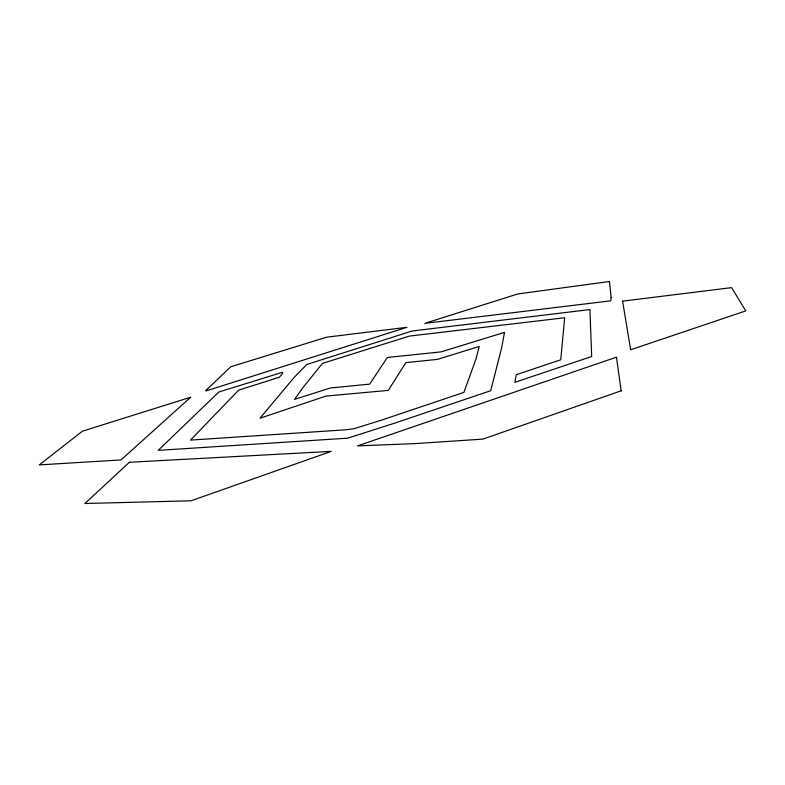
<?xml version="1.0" encoding="UTF-8"?>
<svg xmlns="http://www.w3.org/2000/svg" width="785" height="785" viewBox="0 0 785 785"><rect width="100%" height="100%" fill="white"/><g stroke="black" fill="none" stroke-linecap="round" stroke-linejoin="round"><path stroke-width="1.18" d="M611.142 297.672L610.75 300.832L424.773 323.371L517.707 293.973L609.474 281.491L611.142 297.672M504.48 332.398L501.733 347.451L490.713 390.714L395.669 422.821L347.676 438.177L158.207 450.364L218.858 392L282.639 372.237L282.688 373.405L279.391 377.251L238.679 390.116L190.47 440.11L345.999 429.778L354.123 428.669L381.696 420.083L463.886 392.392L475.995 358.922L479.223 346.45L437.687 359.334L405.855 362.641L388.261 390.4L325.981 396.082L259.992 418.219L294.277 377.291L306.788 364.495L412.243 330.985L589.918 309.575L591.684 356.518L514.793 382.354L516.275 374.71L560.726 359.795L564.68 317.758L409.24 336.117L322.38 363.435L302.824 387.77L294.522 399.388L330.416 387.967L369.676 384.14L387.358 357.46L441.052 351.886L504.48 332.398M206.249 390.135L205.847 390.989L406.983 327.286L326.55 337.207L230.77 366.762L206.249 390.135M622.593 301.155L630.649 349.767L745.75 310.909L731.61 287.634L622.593 301.155M129.368 462.286L84.908 503.509L191.098 500.781L331.211 451.375L129.368 462.286M190.676 397.22L121.027 459.932L39.25 464.906L82.435 431.181L190.676 397.22M621.151 390.802L482.912 439.109L415.343 443.594L357.499 445.9L616.47 357.175L621.151 390.802"/></g></svg>
